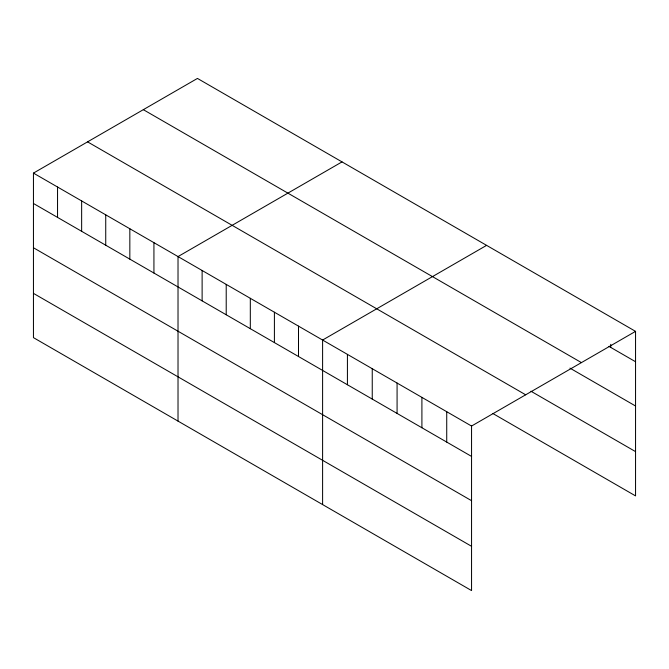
<?xml version="1.0" encoding="UTF-8"?>
<svg xmlns="http://www.w3.org/2000/svg" width="669" height="669" viewBox="0 0 669 669"><rect width="100%" height="100%" fill="white"/><g stroke="black" fill="none" stroke-linecap="round" stroke-linejoin="round"><path stroke-width="1" d="M33.45 173.104L471.553 426.044L471.553 590.576L33.45 337.636L33.45 173.104L197.447 78.424L635.55 331.364L635.55 495.896L492.802 413.475M342.018 161.89L178.021 256.578L178.021 421.11M486.597 245.364L322.6 340.044L322.6 504.577M471.553 426.044L635.55 331.364M608.949 346.383L635.55 361.737M143.325 109.666L581.428 362.606M569.938 368.126L635.55 406.008M530.927 391.214L635.55 451.617M87.572 141.861L525.675 394.802M33.45 203.485L471.553 456.417M33.45 247.756L471.553 500.688M33.45 293.365L471.553 546.305M610.722 344.368L610.722 347.403M446.725 411.711L446.725 442.084M421.905 397.378L421.905 427.75M397.077 383.044L397.077 413.417M372.248 368.711L372.248 399.084M347.42 354.378L347.42 384.75M298.499 326.138L298.499 356.51M274.407 312.222L274.407 342.595M250.315 298.307L250.315 328.688M226.214 284.4L226.214 314.773M202.122 270.485L202.122 300.866M153.929 242.663L153.929 273.044M129.836 228.756L129.836 259.129M105.735 214.841L105.735 245.214M81.643 200.934L81.643 231.307M57.542 187.019L57.542 217.392"/></g></svg>
